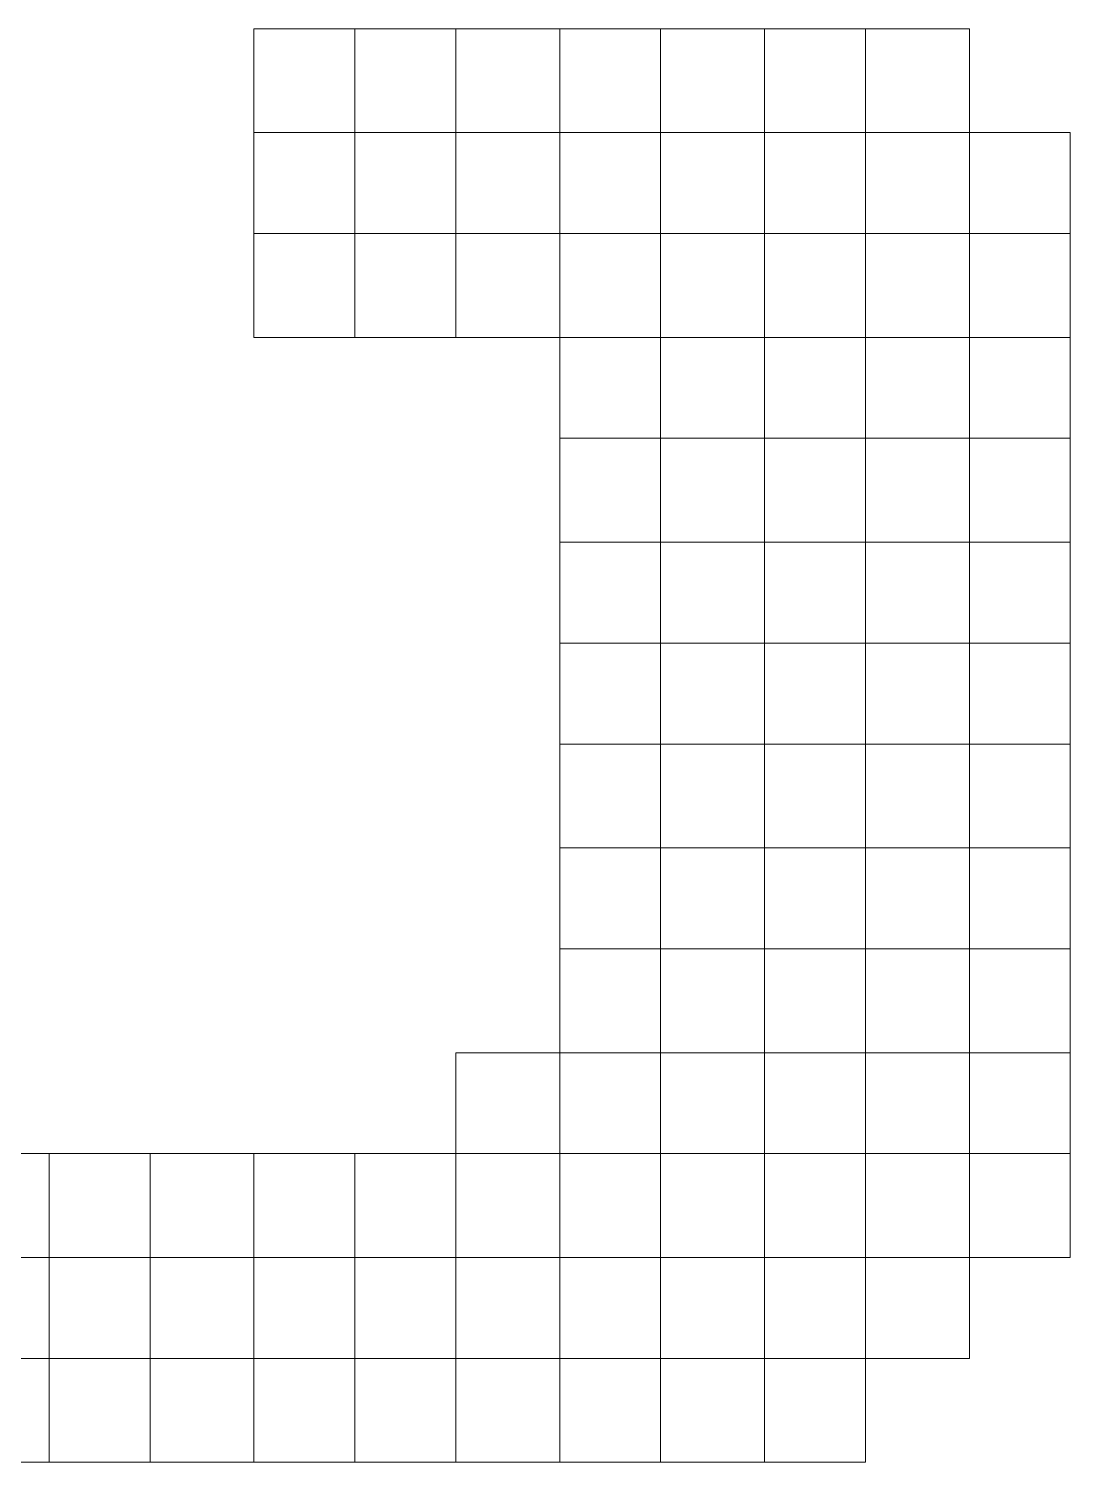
# Model space of a CAD drawing. Header units: millimetres. Extents: x -139 to 75, y -28 to 93.
# Drawn here: x -91.753 to -90.835, y 47.105 to 48.367 of the extents above; entities that cross this region are included whole.
import ezdxf

# ---------------------------------------------------------------- set-up
doc = ezdxf.new("R2010")
doc.units = ezdxf.units.MM
doc.header["$MEASUREMENT"] = 0
doc.layers.add('Layer 1', color=7, linetype='Continuous')

msp = doc.modelspace()

# ---------------------------------------------------------------- linework, layer by layer
at = {"layer": 'Layer 1', "color": 136, "lineweight": 0}
for points in [[(-91.5543, 48.2759), (-91.5543, 48.2759), (-91.5543, 48.3673), (-91.5543, 48.3673), (-91.5543, 48.3673), (-91.5543, 48.3673), (-91.4654, 48.3673), (-91.4654, 48.3673), (-91.4654, 48.3673), (-91.4654, 48.3673), (-91.4654, 48.2759), (-91.4654, 48.2759), (-91.4654, 48.2759), (-91.4654, 48.2759), (-91.5543, 48.2759), (-91.5543, 48.2759)], [(-91.4654, 48.2759), (-91.4654, 48.2759), (-91.4654, 48.3673), (-91.4654, 48.3673), (-91.4654, 48.3673), (-91.4654, 48.3673), (-91.3765, 48.3673), (-91.3765, 48.3673), (-91.3765, 48.3673), (-91.3765, 48.3673), (-91.3765, 48.2759), (-91.3765, 48.2759), (-91.3765, 48.2759), (-91.3765, 48.2759), (-91.4654, 48.2759), (-91.4654, 48.2759)], [(-91.3765, 48.2759), (-91.3765, 48.2759), (-91.3765, 48.3673), (-91.3765, 48.3673), (-91.3765, 48.3673), (-91.3765, 48.3673), (-91.2851, 48.3673), (-91.2851, 48.3673), (-91.2851, 48.3673), (-91.2851, 48.3673), (-91.2851, 48.2759), (-91.2851, 48.2759), (-91.2851, 48.2759), (-91.2851, 48.2759), (-91.3765, 48.2759), (-91.3765, 48.2759)], [(-91.2851, 48.2759), (-91.2851, 48.2759), (-91.2851, 48.3673), (-91.2851, 48.3673), (-91.2851, 48.3673), (-91.2851, 48.3673), (-91.1962, 48.3673), (-91.1962, 48.3673), (-91.1962, 48.3673), (-91.1962, 48.3673), (-91.1962, 48.2759), (-91.1962, 48.2759), (-91.1962, 48.2759), (-91.1962, 48.2759), (-91.2851, 48.2759), (-91.2851, 48.2759)], [(-91.1962, 48.2759), (-91.1962, 48.2759), (-91.1962, 48.3673), (-91.1962, 48.3673), (-91.1962, 48.3673), (-91.1962, 48.3673), (-91.1047, 48.3673), (-91.1047, 48.3673), (-91.1047, 48.3673), (-91.1047, 48.3673), (-91.1047, 48.2759), (-91.1047, 48.2759), (-91.1047, 48.2759), (-91.1047, 48.2759), (-91.1962, 48.2759), (-91.1962, 48.2759)], [(-91.1047, 48.2759), (-91.1047, 48.2759), (-91.1047, 48.3673), (-91.1047, 48.3673), (-91.1047, 48.3673), (-91.1047, 48.3673), (-91.0158, 48.3673), (-91.0158, 48.3673), (-91.0158, 48.3673), (-91.0158, 48.3673), (-91.0158, 48.2759), (-91.0158, 48.2759), (-91.0158, 48.2759), (-91.0158, 48.2759), (-91.1047, 48.2759), (-91.1047, 48.2759)], [(-91.0158, 48.2759), (-91.0158, 48.2759), (-91.0158, 48.3673), (-91.0158, 48.3673), (-91.0158, 48.3673), (-91.0158, 48.3673), (-90.9244, 48.3673), (-90.9244, 48.3673), (-90.9244, 48.3673), (-90.9244, 48.3673), (-90.9244, 48.2759), (-90.9244, 48.2759), (-90.9244, 48.2759), (-90.9244, 48.2759), (-91.0158, 48.2759), (-91.0158, 48.2759)], [(-91.5543, 48.187), (-91.5543, 48.187), (-91.5543, 48.2759), (-91.5543, 48.2759), (-91.5543, 48.2759), (-91.5543, 48.2759), (-91.4654, 48.2759), (-91.4654, 48.2759), (-91.4654, 48.2759), (-91.4654, 48.2759), (-91.4654, 48.187), (-91.4654, 48.187), (-91.4654, 48.187), (-91.4654, 48.187), (-91.5543, 48.187), (-91.5543, 48.187)], [(-91.4654, 48.187), (-91.4654, 48.187), (-91.4654, 48.2759), (-91.4654, 48.2759), (-91.4654, 48.2759), (-91.4654, 48.2759), (-91.3765, 48.2759), (-91.3765, 48.2759), (-91.3765, 48.2759), (-91.3765, 48.2759), (-91.3765, 48.187), (-91.3765, 48.187), (-91.3765, 48.187), (-91.3765, 48.187), (-91.4654, 48.187), (-91.4654, 48.187)], [(-91.3765, 48.187), (-91.3765, 48.187), (-91.3765, 48.2759), (-91.3765, 48.2759), (-91.3765, 48.2759), (-91.3765, 48.2759), (-91.2851, 48.2759), (-91.2851, 48.2759), (-91.2851, 48.2759), (-91.2851, 48.2759), (-91.2851, 48.187), (-91.2851, 48.187), (-91.2851, 48.187), (-91.2851, 48.187), (-91.3765, 48.187), (-91.3765, 48.187)], [(-91.2851, 48.187), (-91.2851, 48.187), (-91.2851, 48.2759), (-91.2851, 48.2759), (-91.2851, 48.2759), (-91.2851, 48.2759), (-91.1962, 48.2759), (-91.1962, 48.2759), (-91.1962, 48.2759), (-91.1962, 48.2759), (-91.1962, 48.187), (-91.1962, 48.187), (-91.1962, 48.187), (-91.1962, 48.187), (-91.2851, 48.187), (-91.2851, 48.187)], [(-91.1962, 48.187), (-91.1962, 48.187), (-91.1962, 48.2759), (-91.1962, 48.2759), (-91.1962, 48.2759), (-91.1962, 48.2759), (-91.1047, 48.2759), (-91.1047, 48.2759), (-91.1047, 48.2759), (-91.1047, 48.2759), (-91.1047, 48.187), (-91.1047, 48.187), (-91.1047, 48.187), (-91.1047, 48.187), (-91.1962, 48.187), (-91.1962, 48.187)], [(-91.1047, 48.187), (-91.1047, 48.187), (-91.1047, 48.2759), (-91.1047, 48.2759), (-91.1047, 48.2759), (-91.1047, 48.2759), (-91.0158, 48.2759), (-91.0158, 48.2759), (-91.0158, 48.2759), (-91.0158, 48.2759), (-91.0158, 48.187), (-91.0158, 48.187), (-91.0158, 48.187), (-91.0158, 48.187), (-91.1047, 48.187), (-91.1047, 48.187)], [(-91.0158, 48.187), (-91.0158, 48.187), (-91.0158, 48.2759), (-91.0158, 48.2759), (-91.0158, 48.2759), (-91.0158, 48.2759), (-90.9244, 48.2759), (-90.9244, 48.2759), (-90.9244, 48.2759), (-90.9244, 48.2759), (-90.9244, 48.187), (-90.9244, 48.187), (-90.9244, 48.187), (-90.9244, 48.187), (-91.0158, 48.187), (-91.0158, 48.187)], [(-90.9244, 48.187), (-90.9244, 48.187), (-90.9244, 48.2759), (-90.9244, 48.2759), (-90.9244, 48.2759), (-90.9244, 48.2759), (-90.8355, 48.2759), (-90.8355, 48.2759), (-90.8355, 48.2759), (-90.8355, 48.2759), (-90.8355, 48.187), (-90.8355, 48.187), (-90.8355, 48.187), (-90.8355, 48.187), (-90.9244, 48.187), (-90.9244, 48.187)], [(-91.5543, 48.0955), (-91.5543, 48.0955), (-91.5543, 48.187), (-91.5543, 48.187), (-91.5543, 48.187), (-91.5543, 48.187), (-91.4654, 48.187), (-91.4654, 48.187), (-91.4654, 48.187), (-91.4654, 48.187), (-91.4654, 48.0955), (-91.4654, 48.0955), (-91.4654, 48.0955), (-91.4654, 48.0955), (-91.5543, 48.0955), (-91.5543, 48.0955)], [(-91.4654, 48.0955), (-91.4654, 48.0955), (-91.4654, 48.187), (-91.4654, 48.187), (-91.4654, 48.187), (-91.4654, 48.187), (-91.3765, 48.187), (-91.3765, 48.187), (-91.3765, 48.187), (-91.3765, 48.187), (-91.3765, 48.0955), (-91.3765, 48.0955), (-91.3765, 48.0955), (-91.3765, 48.0955), (-91.4654, 48.0955), (-91.4654, 48.0955)], [(-91.3765, 48.0955), (-91.3765, 48.0955), (-91.3765, 48.187), (-91.3765, 48.187), (-91.3765, 48.187), (-91.3765, 48.187), (-91.2851, 48.187), (-91.2851, 48.187), (-91.2851, 48.187), (-91.2851, 48.187), (-91.2851, 48.0955), (-91.2851, 48.0955), (-91.2851, 48.0955), (-91.2851, 48.0955), (-91.3765, 48.0955), (-91.3765, 48.0955)], [(-91.2851, 48.0955), (-91.2851, 48.0955), (-91.2851, 48.187), (-91.2851, 48.187), (-91.2851, 48.187), (-91.2851, 48.187), (-91.1962, 48.187), (-91.1962, 48.187), (-91.1962, 48.187), (-91.1962, 48.187), (-91.1962, 48.0955), (-91.1962, 48.0955), (-91.1962, 48.0955), (-91.1962, 48.0955), (-91.2851, 48.0955), (-91.2851, 48.0955)], [(-91.1962, 48.0955), (-91.1962, 48.0955), (-91.1962, 48.187), (-91.1962, 48.187), (-91.1962, 48.187), (-91.1962, 48.187), (-91.1047, 48.187), (-91.1047, 48.187), (-91.1047, 48.187), (-91.1047, 48.187), (-91.1047, 48.0955), (-91.1047, 48.0955), (-91.1047, 48.0955), (-91.1047, 48.0955), (-91.1962, 48.0955), (-91.1962, 48.0955)], [(-91.1047, 48.0955), (-91.1047, 48.0955), (-91.1047, 48.187), (-91.1047, 48.187), (-91.1047, 48.187), (-91.1047, 48.187), (-91.0158, 48.187), (-91.0158, 48.187), (-91.0158, 48.187), (-91.0158, 48.187), (-91.0158, 48.0955), (-91.0158, 48.0955), (-91.0158, 48.0955), (-91.0158, 48.0955), (-91.1047, 48.0955), (-91.1047, 48.0955)], [(-91.0158, 48.0955), (-91.0158, 48.0955), (-91.0158, 48.187), (-91.0158, 48.187), (-91.0158, 48.187), (-91.0158, 48.187), (-90.9244, 48.187), (-90.9244, 48.187), (-90.9244, 48.187), (-90.9244, 48.187), (-90.9244, 48.0955), (-90.9244, 48.0955), (-90.9244, 48.0955), (-90.9244, 48.0955), (-91.0158, 48.0955), (-91.0158, 48.0955)], [(-90.9244, 48.0955), (-90.9244, 48.0955), (-90.9244, 48.187), (-90.9244, 48.187), (-90.9244, 48.187), (-90.9244, 48.187), (-90.8355, 48.187), (-90.8355, 48.187), (-90.8355, 48.187), (-90.8355, 48.187), (-90.8355, 48.0955), (-90.8355, 48.0955), (-90.8355, 48.0955), (-90.8355, 48.0955), (-90.9244, 48.0955), (-90.9244, 48.0955)], [(-91.2851, 48.0066), (-91.2851, 48.0066), (-91.2851, 48.0955), (-91.2851, 48.0955), (-91.2851, 48.0955), (-91.2851, 48.0955), (-91.1962, 48.0955), (-91.1962, 48.0955), (-91.1962, 48.0955), (-91.1962, 48.0955), (-91.1962, 48.0066), (-91.1962, 48.0066), (-91.1962, 48.0066), (-91.1962, 48.0066), (-91.2851, 48.0066), (-91.2851, 48.0066)], [(-91.1962, 48.0066), (-91.1962, 48.0066), (-91.1962, 48.0955), (-91.1962, 48.0955), (-91.1962, 48.0955), (-91.1962, 48.0955), (-91.1047, 48.0955), (-91.1047, 48.0955), (-91.1047, 48.0955), (-91.1047, 48.0955), (-91.1047, 48.0066), (-91.1047, 48.0066), (-91.1047, 48.0066), (-91.1047, 48.0066), (-91.1962, 48.0066), (-91.1962, 48.0066)], [(-91.1047, 48.0066), (-91.1047, 48.0066), (-91.1047, 48.0955), (-91.1047, 48.0955), (-91.1047, 48.0955), (-91.1047, 48.0955), (-91.0158, 48.0955), (-91.0158, 48.0955), (-91.0158, 48.0955), (-91.0158, 48.0955), (-91.0158, 48.0066), (-91.0158, 48.0066), (-91.0158, 48.0066), (-91.0158, 48.0066), (-91.1047, 48.0066), (-91.1047, 48.0066)], [(-91.0158, 48.0066), (-91.0158, 48.0066), (-91.0158, 48.0955), (-91.0158, 48.0955), (-91.0158, 48.0955), (-91.0158, 48.0955), (-90.9244, 48.0955), (-90.9244, 48.0955), (-90.9244, 48.0955), (-90.9244, 48.0955), (-90.9244, 48.0066), (-90.9244, 48.0066), (-90.9244, 48.0066), (-90.9244, 48.0066), (-91.0158, 48.0066), (-91.0158, 48.0066)], [(-90.9244, 48.0066), (-90.9244, 48.0066), (-90.9244, 48.0955), (-90.9244, 48.0955), (-90.9244, 48.0955), (-90.9244, 48.0955), (-90.8355, 48.0955), (-90.8355, 48.0955), (-90.8355, 48.0955), (-90.8355, 48.0955), (-90.8355, 48.0066), (-90.8355, 48.0066), (-90.8355, 48.0066), (-90.8355, 48.0066), (-90.9244, 48.0066), (-90.9244, 48.0066)], [(-91.2851, 47.9152), (-91.2851, 47.9152), (-91.2851, 48.0066), (-91.2851, 48.0066), (-91.2851, 48.0066), (-91.2851, 48.0066), (-91.1962, 48.0066), (-91.1962, 48.0066), (-91.1962, 48.0066), (-91.1962, 48.0066), (-91.1962, 47.9152), (-91.1962, 47.9152), (-91.1962, 47.9152), (-91.1962, 47.9152), (-91.2851, 47.9152), (-91.2851, 47.9152)], [(-91.1962, 47.9152), (-91.1962, 47.9152), (-91.1962, 48.0066), (-91.1962, 48.0066), (-91.1962, 48.0066), (-91.1962, 48.0066), (-91.1047, 48.0066), (-91.1047, 48.0066), (-91.1047, 48.0066), (-91.1047, 48.0066), (-91.1047, 47.9152), (-91.1047, 47.9152), (-91.1047, 47.9152), (-91.1047, 47.9152), (-91.1962, 47.9152), (-91.1962, 47.9152)], [(-91.1047, 47.9152), (-91.1047, 47.9152), (-91.1047, 48.0066), (-91.1047, 48.0066), (-91.1047, 48.0066), (-91.1047, 48.0066), (-91.0158, 48.0066), (-91.0158, 48.0066), (-91.0158, 48.0066), (-91.0158, 48.0066), (-91.0158, 47.9152), (-91.0158, 47.9152), (-91.0158, 47.9152), (-91.0158, 47.9152), (-91.1047, 47.9152), (-91.1047, 47.9152)], [(-91.0158, 47.9152), (-91.0158, 47.9152), (-91.0158, 48.0066), (-91.0158, 48.0066), (-91.0158, 48.0066), (-91.0158, 48.0066), (-90.9244, 48.0066), (-90.9244, 48.0066), (-90.9244, 48.0066), (-90.9244, 48.0066), (-90.9244, 47.9152), (-90.9244, 47.9152), (-90.9244, 47.9152), (-90.9244, 47.9152), (-91.0158, 47.9152), (-91.0158, 47.9152)], [(-90.9244, 47.9152), (-90.9244, 47.9152), (-90.9244, 48.0066), (-90.9244, 48.0066), (-90.9244, 48.0066), (-90.9244, 48.0066), (-90.8355, 48.0066), (-90.8355, 48.0066), (-90.8355, 48.0066), (-90.8355, 48.0066), (-90.8355, 47.9152), (-90.8355, 47.9152), (-90.8355, 47.9152), (-90.8355, 47.9152), (-90.9244, 47.9152), (-90.9244, 47.9152)], [(-91.2851, 47.8263), (-91.2851, 47.8263), (-91.2851, 47.9152), (-91.2851, 47.9152), (-91.2851, 47.9152), (-91.2851, 47.9152), (-91.1962, 47.9152), (-91.1962, 47.9152), (-91.1962, 47.9152), (-91.1962, 47.9152), (-91.1962, 47.8263), (-91.1962, 47.8263), (-91.1962, 47.8263), (-91.1962, 47.8263), (-91.2851, 47.8263), (-91.2851, 47.8263)], [(-91.1962, 47.8263), (-91.1962, 47.8263), (-91.1962, 47.9152), (-91.1962, 47.9152), (-91.1962, 47.9152), (-91.1962, 47.9152), (-91.1047, 47.9152), (-91.1047, 47.9152), (-91.1047, 47.9152), (-91.1047, 47.9152), (-91.1047, 47.8263), (-91.1047, 47.8263), (-91.1047, 47.8263), (-91.1047, 47.8263), (-91.1962, 47.8263), (-91.1962, 47.8263)], [(-91.1047, 47.8263), (-91.1047, 47.8263), (-91.1047, 47.9152), (-91.1047, 47.9152), (-91.1047, 47.9152), (-91.1047, 47.9152), (-91.0158, 47.9152), (-91.0158, 47.9152), (-91.0158, 47.9152), (-91.0158, 47.9152), (-91.0158, 47.8263), (-91.0158, 47.8263), (-91.0158, 47.8263), (-91.0158, 47.8263), (-91.1047, 47.8263), (-91.1047, 47.8263)], [(-91.0158, 47.8263), (-91.0158, 47.8263), (-91.0158, 47.9152), (-91.0158, 47.9152), (-91.0158, 47.9152), (-91.0158, 47.9152), (-90.9244, 47.9152), (-90.9244, 47.9152), (-90.9244, 47.9152), (-90.9244, 47.9152), (-90.9244, 47.8263), (-90.9244, 47.8263), (-90.9244, 47.8263), (-90.9244, 47.8263), (-91.0158, 47.8263), (-91.0158, 47.8263)], [(-90.9244, 47.8263), (-90.9244, 47.8263), (-90.9244, 47.9152), (-90.9244, 47.9152), (-90.9244, 47.9152), (-90.9244, 47.9152), (-90.8355, 47.9152), (-90.8355, 47.9152), (-90.8355, 47.9152), (-90.8355, 47.9152), (-90.8355, 47.8263), (-90.8355, 47.8263), (-90.8355, 47.8263), (-90.8355, 47.8263), (-90.9244, 47.8263), (-90.9244, 47.8263)], [(-91.2851, 47.7374), (-91.2851, 47.7374), (-91.2851, 47.8263), (-91.2851, 47.8263), (-91.2851, 47.8263), (-91.2851, 47.8263), (-91.1962, 47.8263), (-91.1962, 47.8263), (-91.1962, 47.8263), (-91.1962, 47.8263), (-91.1962, 47.7374), (-91.1962, 47.7374), (-91.1962, 47.7374), (-91.1962, 47.7374), (-91.2851, 47.7374), (-91.2851, 47.7374)], [(-91.1962, 47.7374), (-91.1962, 47.7374), (-91.1962, 47.8263), (-91.1962, 47.8263), (-91.1962, 47.8263), (-91.1962, 47.8263), (-91.1047, 47.8263), (-91.1047, 47.8263), (-91.1047, 47.8263), (-91.1047, 47.8263), (-91.1047, 47.7374), (-91.1047, 47.7374), (-91.1047, 47.7374), (-91.1047, 47.7374), (-91.1962, 47.7374), (-91.1962, 47.7374)], [(-91.1047, 47.7374), (-91.1047, 47.7374), (-91.1047, 47.8263), (-91.1047, 47.8263), (-91.1047, 47.8263), (-91.1047, 47.8263), (-91.0158, 47.8263), (-91.0158, 47.8263), (-91.0158, 47.8263), (-91.0158, 47.8263), (-91.0158, 47.7374), (-91.0158, 47.7374), (-91.0158, 47.7374), (-91.0158, 47.7374), (-91.1047, 47.7374), (-91.1047, 47.7374)], [(-91.0158, 47.7374), (-91.0158, 47.7374), (-91.0158, 47.8263), (-91.0158, 47.8263), (-91.0158, 47.8263), (-91.0158, 47.8263), (-90.9244, 47.8263), (-90.9244, 47.8263), (-90.9244, 47.8263), (-90.9244, 47.8263), (-90.9244, 47.7374), (-90.9244, 47.7374), (-90.9244, 47.7374), (-90.9244, 47.7374), (-91.0158, 47.7374), (-91.0158, 47.7374)], [(-90.9244, 47.7374), (-90.9244, 47.7374), (-90.9244, 47.8263), (-90.9244, 47.8263), (-90.9244, 47.8263), (-90.9244, 47.8263), (-90.8355, 47.8263), (-90.8355, 47.8263), (-90.8355, 47.8263), (-90.8355, 47.8263), (-90.8355, 47.7374), (-90.8355, 47.7374), (-90.8355, 47.7374), (-90.8355, 47.7374), (-90.9244, 47.7374), (-90.9244, 47.7374)], [(-91.2851, 47.6459), (-91.2851, 47.6459), (-91.2851, 47.7374), (-91.2851, 47.7374), (-91.2851, 47.7374), (-91.2851, 47.7374), (-91.1962, 47.7374), (-91.1962, 47.7374), (-91.1962, 47.7374), (-91.1962, 47.7374), (-91.1962, 47.6459), (-91.1962, 47.6459), (-91.1962, 47.6459), (-91.1962, 47.6459), (-91.2851, 47.6459), (-91.2851, 47.6459)], [(-91.1962, 47.6459), (-91.1962, 47.6459), (-91.1962, 47.7374), (-91.1962, 47.7374), (-91.1962, 47.7374), (-91.1962, 47.7374), (-91.1047, 47.7374), (-91.1047, 47.7374), (-91.1047, 47.7374), (-91.1047, 47.7374), (-91.1047, 47.6459), (-91.1047, 47.6459), (-91.1047, 47.6459), (-91.1047, 47.6459), (-91.1962, 47.6459), (-91.1962, 47.6459)], [(-91.1047, 47.6459), (-91.1047, 47.6459), (-91.1047, 47.7374), (-91.1047, 47.7374), (-91.1047, 47.7374), (-91.1047, 47.7374), (-91.0158, 47.7374), (-91.0158, 47.7374), (-91.0158, 47.7374), (-91.0158, 47.7374), (-91.0158, 47.6459), (-91.0158, 47.6459), (-91.0158, 47.6459), (-91.0158, 47.6459), (-91.1047, 47.6459), (-91.1047, 47.6459)], [(-91.0158, 47.6459), (-91.0158, 47.6459), (-91.0158, 47.7374), (-91.0158, 47.7374), (-91.0158, 47.7374), (-91.0158, 47.7374), (-90.9244, 47.7374), (-90.9244, 47.7374), (-90.9244, 47.7374), (-90.9244, 47.7374), (-90.9244, 47.6459), (-90.9244, 47.6459), (-90.9244, 47.6459), (-90.9244, 47.6459), (-91.0158, 47.6459), (-91.0158, 47.6459)], [(-90.9244, 47.6459), (-90.9244, 47.6459), (-90.9244, 47.7374), (-90.9244, 47.7374), (-90.9244, 47.7374), (-90.9244, 47.7374), (-90.8355, 47.7374), (-90.8355, 47.7374), (-90.8355, 47.7374), (-90.8355, 47.7374), (-90.8355, 47.6459), (-90.8355, 47.6459), (-90.8355, 47.6459), (-90.8355, 47.6459), (-90.9244, 47.6459), (-90.9244, 47.6459)], [(-91.2851, 47.557), (-91.2851, 47.557), (-91.2851, 47.6459), (-91.2851, 47.6459), (-91.2851, 47.6459), (-91.2851, 47.6459), (-91.1962, 47.6459), (-91.1962, 47.6459), (-91.1962, 47.6459), (-91.1962, 47.6459), (-91.1962, 47.557), (-91.1962, 47.557), (-91.1962, 47.557), (-91.1962, 47.557), (-91.2851, 47.557), (-91.2851, 47.557)], [(-91.1962, 47.557), (-91.1962, 47.557), (-91.1962, 47.6459), (-91.1962, 47.6459), (-91.1962, 47.6459), (-91.1962, 47.6459), (-91.1047, 47.6459), (-91.1047, 47.6459), (-91.1047, 47.6459), (-91.1047, 47.6459), (-91.1047, 47.557), (-91.1047, 47.557), (-91.1047, 47.557), (-91.1047, 47.557), (-91.1962, 47.557), (-91.1962, 47.557)], [(-91.1047, 47.557), (-91.1047, 47.557), (-91.1047, 47.6459), (-91.1047, 47.6459), (-91.1047, 47.6459), (-91.1047, 47.6459), (-91.0158, 47.6459), (-91.0158, 47.6459), (-91.0158, 47.6459), (-91.0158, 47.6459), (-91.0158, 47.557), (-91.0158, 47.557), (-91.0158, 47.557), (-91.0158, 47.557), (-91.1047, 47.557), (-91.1047, 47.557)], [(-91.0158, 47.557), (-91.0158, 47.557), (-91.0158, 47.6459), (-91.0158, 47.6459), (-91.0158, 47.6459), (-91.0158, 47.6459), (-90.9244, 47.6459), (-90.9244, 47.6459), (-90.9244, 47.6459), (-90.9244, 47.6459), (-90.9244, 47.557), (-90.9244, 47.557), (-90.9244, 47.557), (-90.9244, 47.557), (-91.0158, 47.557), (-91.0158, 47.557)], [(-90.9244, 47.557), (-90.9244, 47.557), (-90.9244, 47.6459), (-90.9244, 47.6459), (-90.9244, 47.6459), (-90.9244, 47.6459), (-90.8355, 47.6459), (-90.8355, 47.6459), (-90.8355, 47.6459), (-90.8355, 47.6459), (-90.8355, 47.557), (-90.8355, 47.557), (-90.8355, 47.557), (-90.8355, 47.557), (-90.9244, 47.557), (-90.9244, 47.557)], [(-91.2851, 47.4656), (-91.2851, 47.4656), (-91.2851, 47.557), (-91.2851, 47.557), (-91.2851, 47.557), (-91.2851, 47.557), (-91.1962, 47.557), (-91.1962, 47.557), (-91.1962, 47.557), (-91.1962, 47.557), (-91.1962, 47.4656), (-91.1962, 47.4656), (-91.1962, 47.4656), (-91.1962, 47.4656), (-91.2851, 47.4656), (-91.2851, 47.4656)], [(-91.1962, 47.4656), (-91.1962, 47.4656), (-91.1962, 47.557), (-91.1962, 47.557), (-91.1962, 47.557), (-91.1962, 47.557), (-91.1047, 47.557), (-91.1047, 47.557), (-91.1047, 47.557), (-91.1047, 47.557), (-91.1047, 47.4656), (-91.1047, 47.4656), (-91.1047, 47.4656), (-91.1047, 47.4656), (-91.1962, 47.4656), (-91.1962, 47.4656)], [(-91.1047, 47.4656), (-91.1047, 47.4656), (-91.1047, 47.557), (-91.1047, 47.557), (-91.1047, 47.557), (-91.1047, 47.557), (-91.0158, 47.557), (-91.0158, 47.557), (-91.0158, 47.557), (-91.0158, 47.557), (-91.0158, 47.4656), (-91.0158, 47.4656), (-91.0158, 47.4656), (-91.0158, 47.4656), (-91.1047, 47.4656), (-91.1047, 47.4656)], [(-91.0158, 47.4656), (-91.0158, 47.4656), (-91.0158, 47.557), (-91.0158, 47.557), (-91.0158, 47.557), (-91.0158, 47.557), (-90.9244, 47.557), (-90.9244, 47.557), (-90.9244, 47.557), (-90.9244, 47.557), (-90.9244, 47.4656), (-90.9244, 47.4656), (-90.9244, 47.4656), (-90.9244, 47.4656), (-91.0158, 47.4656), (-91.0158, 47.4656)], [(-90.9244, 47.4656), (-90.9244, 47.4656), (-90.9244, 47.557), (-90.9244, 47.557), (-90.9244, 47.557), (-90.9244, 47.557), (-90.8355, 47.557), (-90.8355, 47.557), (-90.8355, 47.557), (-90.8355, 47.557), (-90.8355, 47.4656), (-90.8355, 47.4656), (-90.8355, 47.4656), (-90.8355, 47.4656), (-90.9244, 47.4656), (-90.9244, 47.4656)], [(-91.3765, 47.3767), (-91.3765, 47.3767), (-91.3765, 47.4656), (-91.3765, 47.4656), (-91.3765, 47.4656), (-91.3765, 47.4656), (-91.2851, 47.4656), (-91.2851, 47.4656), (-91.2851, 47.4656), (-91.2851, 47.4656), (-91.2851, 47.3767), (-91.2851, 47.3767), (-91.2851, 47.3767), (-91.2851, 47.3767), (-91.3765, 47.3767), (-91.3765, 47.3767)], [(-91.2851, 47.3767), (-91.2851, 47.3767), (-91.2851, 47.4656), (-91.2851, 47.4656), (-91.2851, 47.4656), (-91.2851, 47.4656), (-91.1962, 47.4656), (-91.1962, 47.4656), (-91.1962, 47.4656), (-91.1962, 47.4656), (-91.1962, 47.3767), (-91.1962, 47.3767), (-91.1962, 47.3767), (-91.1962, 47.3767), (-91.2851, 47.3767), (-91.2851, 47.3767)], [(-91.1962, 47.3767), (-91.1962, 47.3767), (-91.1962, 47.4656), (-91.1962, 47.4656), (-91.1962, 47.4656), (-91.1962, 47.4656), (-91.1047, 47.4656), (-91.1047, 47.4656), (-91.1047, 47.4656), (-91.1047, 47.4656), (-91.1047, 47.3767), (-91.1047, 47.3767), (-91.1047, 47.3767), (-91.1047, 47.3767), (-91.1962, 47.3767), (-91.1962, 47.3767)], [(-91.1047, 47.3767), (-91.1047, 47.3767), (-91.1047, 47.4656), (-91.1047, 47.4656), (-91.1047, 47.4656), (-91.1047, 47.4656), (-91.0158, 47.4656), (-91.0158, 47.4656), (-91.0158, 47.4656), (-91.0158, 47.4656), (-91.0158, 47.3767), (-91.0158, 47.3767), (-91.0158, 47.3767), (-91.0158, 47.3767), (-91.1047, 47.3767), (-91.1047, 47.3767)], [(-91.0158, 47.3767), (-91.0158, 47.3767), (-91.0158, 47.4656), (-91.0158, 47.4656), (-91.0158, 47.4656), (-91.0158, 47.4656), (-90.9244, 47.4656), (-90.9244, 47.4656), (-90.9244, 47.4656), (-90.9244, 47.4656), (-90.9244, 47.3767), (-90.9244, 47.3767), (-90.9244, 47.3767), (-90.9244, 47.3767), (-91.0158, 47.3767), (-91.0158, 47.3767)], [(-90.9244, 47.3767), (-90.9244, 47.3767), (-90.9244, 47.4656), (-90.9244, 47.4656), (-90.9244, 47.4656), (-90.9244, 47.4656), (-90.8355, 47.4656), (-90.8355, 47.4656), (-90.8355, 47.4656), (-90.8355, 47.4656), (-90.8355, 47.3767), (-90.8355, 47.3767), (-90.8355, 47.3767), (-90.8355, 47.3767), (-90.9244, 47.3767), (-90.9244, 47.3767)], [(-91.8261, 47.2853), (-91.8261, 47.2853), (-91.8261, 47.3767), (-91.8261, 47.3767), (-91.8261, 47.3767), (-91.8261, 47.3767), (-91.7346, 47.3767), (-91.7346, 47.3767), (-91.7346, 47.3767), (-91.7346, 47.3767), (-91.7346, 47.2853), (-91.7346, 47.2853), (-91.7346, 47.2853), (-91.7346, 47.2853), (-91.8261, 47.2853), (-91.8261, 47.2853)], [(-91.7346, 47.2853), (-91.7346, 47.2853), (-91.7346, 47.3767), (-91.7346, 47.3767), (-91.7346, 47.3767), (-91.7346, 47.3767), (-91.6457, 47.3767), (-91.6457, 47.3767), (-91.6457, 47.3767), (-91.6457, 47.3767), (-91.6457, 47.2853), (-91.6457, 47.2853), (-91.6457, 47.2853), (-91.6457, 47.2853), (-91.7346, 47.2853), (-91.7346, 47.2853)], [(-91.6457, 47.2853), (-91.6457, 47.2853), (-91.6457, 47.3767), (-91.6457, 47.3767), (-91.6457, 47.3767), (-91.6457, 47.3767), (-91.5543, 47.3767), (-91.5543, 47.3767), (-91.5543, 47.3767), (-91.5543, 47.3767), (-91.5543, 47.2853), (-91.5543, 47.2853), (-91.5543, 47.2853), (-91.5543, 47.2853), (-91.6457, 47.2853), (-91.6457, 47.2853)], [(-91.5543, 47.2853), (-91.5543, 47.2853), (-91.5543, 47.3767), (-91.5543, 47.3767), (-91.5543, 47.3767), (-91.5543, 47.3767), (-91.4654, 47.3767), (-91.4654, 47.3767), (-91.4654, 47.3767), (-91.4654, 47.3767), (-91.4654, 47.2853), (-91.4654, 47.2853), (-91.4654, 47.2853), (-91.4654, 47.2853), (-91.5543, 47.2853), (-91.5543, 47.2853)], [(-91.4654, 47.2853), (-91.4654, 47.2853), (-91.4654, 47.3767), (-91.4654, 47.3767), (-91.4654, 47.3767), (-91.4654, 47.3767), (-91.3765, 47.3767), (-91.3765, 47.3767), (-91.3765, 47.3767), (-91.3765, 47.3767), (-91.3765, 47.2853), (-91.3765, 47.2853), (-91.3765, 47.2853), (-91.3765, 47.2853), (-91.4654, 47.2853), (-91.4654, 47.2853)], [(-91.3765, 47.2853), (-91.3765, 47.2853), (-91.3765, 47.3767), (-91.3765, 47.3767), (-91.3765, 47.3767), (-91.3765, 47.3767), (-91.2851, 47.3767), (-91.2851, 47.3767), (-91.2851, 47.3767), (-91.2851, 47.3767), (-91.2851, 47.2853), (-91.2851, 47.2853), (-91.2851, 47.2853), (-91.2851, 47.2853), (-91.3765, 47.2853), (-91.3765, 47.2853)], [(-91.2851, 47.2853), (-91.2851, 47.2853), (-91.2851, 47.3767), (-91.2851, 47.3767), (-91.2851, 47.3767), (-91.2851, 47.3767), (-91.1962, 47.3767), (-91.1962, 47.3767), (-91.1962, 47.3767), (-91.1962, 47.3767), (-91.1962, 47.2853), (-91.1962, 47.2853), (-91.1962, 47.2853), (-91.1962, 47.2853), (-91.2851, 47.2853), (-91.2851, 47.2853)], [(-91.1962, 47.2853), (-91.1962, 47.2853), (-91.1962, 47.3767), (-91.1962, 47.3767), (-91.1962, 47.3767), (-91.1962, 47.3767), (-91.1047, 47.3767), (-91.1047, 47.3767), (-91.1047, 47.3767), (-91.1047, 47.3767), (-91.1047, 47.2853), (-91.1047, 47.2853), (-91.1047, 47.2853), (-91.1047, 47.2853), (-91.1962, 47.2853), (-91.1962, 47.2853)], [(-91.1047, 47.2853), (-91.1047, 47.2853), (-91.1047, 47.3767), (-91.1047, 47.3767), (-91.1047, 47.3767), (-91.1047, 47.3767), (-91.0158, 47.3767), (-91.0158, 47.3767), (-91.0158, 47.3767), (-91.0158, 47.3767), (-91.0158, 47.2853), (-91.0158, 47.2853), (-91.0158, 47.2853), (-91.0158, 47.2853), (-91.1047, 47.2853), (-91.1047, 47.2853)], [(-91.0158, 47.2853), (-91.0158, 47.2853), (-91.0158, 47.3767), (-91.0158, 47.3767), (-91.0158, 47.3767), (-91.0158, 47.3767), (-90.9244, 47.3767), (-90.9244, 47.3767), (-90.9244, 47.3767), (-90.9244, 47.3767), (-90.9244, 47.2853), (-90.9244, 47.2853), (-90.9244, 47.2853), (-90.9244, 47.2853), (-91.0158, 47.2853), (-91.0158, 47.2853)], [(-90.9244, 47.2853), (-90.9244, 47.2853), (-90.9244, 47.3767), (-90.9244, 47.3767), (-90.9244, 47.3767), (-90.9244, 47.3767), (-90.8355, 47.3767), (-90.8355, 47.3767), (-90.8355, 47.3767), (-90.8355, 47.3767), (-90.8355, 47.2853), (-90.8355, 47.2853), (-90.8355, 47.2853), (-90.8355, 47.2853), (-90.9244, 47.2853), (-90.9244, 47.2853)], [(-91.8261, 47.1964), (-91.8261, 47.1964), (-91.8261, 47.2853), (-91.8261, 47.2853), (-91.8261, 47.2853), (-91.8261, 47.2853), (-91.7346, 47.2853), (-91.7346, 47.2853), (-91.7346, 47.2853), (-91.7346, 47.2853), (-91.7346, 47.1964), (-91.7346, 47.1964), (-91.7346, 47.1964), (-91.7346, 47.1964), (-91.8261, 47.1964), (-91.8261, 47.1964)], [(-91.7346, 47.1964), (-91.7346, 47.1964), (-91.7346, 47.2853), (-91.7346, 47.2853), (-91.7346, 47.2853), (-91.7346, 47.2853), (-91.6457, 47.2853), (-91.6457, 47.2853), (-91.6457, 47.2853), (-91.6457, 47.2853), (-91.6457, 47.1964), (-91.6457, 47.1964), (-91.6457, 47.1964), (-91.6457, 47.1964), (-91.7346, 47.1964), (-91.7346, 47.1964)], [(-91.6457, 47.1964), (-91.6457, 47.1964), (-91.6457, 47.2853), (-91.6457, 47.2853), (-91.6457, 47.2853), (-91.6457, 47.2853), (-91.5543, 47.2853), (-91.5543, 47.2853), (-91.5543, 47.2853), (-91.5543, 47.2853), (-91.5543, 47.1964), (-91.5543, 47.1964), (-91.5543, 47.1964), (-91.5543, 47.1964), (-91.6457, 47.1964), (-91.6457, 47.1964)], [(-91.5543, 47.1964), (-91.5543, 47.1964), (-91.5543, 47.2853), (-91.5543, 47.2853), (-91.5543, 47.2853), (-91.5543, 47.2853), (-91.4654, 47.2853), (-91.4654, 47.2853), (-91.4654, 47.2853), (-91.4654, 47.2853), (-91.4654, 47.1964), (-91.4654, 47.1964), (-91.4654, 47.1964), (-91.4654, 47.1964), (-91.5543, 47.1964), (-91.5543, 47.1964)], [(-91.4654, 47.1964), (-91.4654, 47.1964), (-91.4654, 47.2853), (-91.4654, 47.2853), (-91.4654, 47.2853), (-91.4654, 47.2853), (-91.3765, 47.2853), (-91.3765, 47.2853), (-91.3765, 47.2853), (-91.3765, 47.2853), (-91.3765, 47.1964), (-91.3765, 47.1964), (-91.3765, 47.1964), (-91.3765, 47.1964), (-91.4654, 47.1964), (-91.4654, 47.1964)], [(-91.3765, 47.1964), (-91.3765, 47.1964), (-91.3765, 47.2853), (-91.3765, 47.2853), (-91.3765, 47.2853), (-91.3765, 47.2853), (-91.2851, 47.2853), (-91.2851, 47.2853), (-91.2851, 47.2853), (-91.2851, 47.2853), (-91.2851, 47.1964), (-91.2851, 47.1964), (-91.2851, 47.1964), (-91.2851, 47.1964), (-91.3765, 47.1964), (-91.3765, 47.1964)], [(-91.2851, 47.1964), (-91.2851, 47.1964), (-91.2851, 47.2853), (-91.2851, 47.2853), (-91.2851, 47.2853), (-91.2851, 47.2853), (-91.1962, 47.2853), (-91.1962, 47.2853), (-91.1962, 47.2853), (-91.1962, 47.2853), (-91.1962, 47.1964), (-91.1962, 47.1964), (-91.1962, 47.1964), (-91.1962, 47.1964), (-91.2851, 47.1964), (-91.2851, 47.1964)], [(-91.1962, 47.1964), (-91.1962, 47.1964), (-91.1962, 47.2853), (-91.1962, 47.2853), (-91.1962, 47.2853), (-91.1962, 47.2853), (-91.1047, 47.2853), (-91.1047, 47.2853), (-91.1047, 47.2853), (-91.1047, 47.2853), (-91.1047, 47.1964), (-91.1047, 47.1964), (-91.1047, 47.1964), (-91.1047, 47.1964), (-91.1962, 47.1964), (-91.1962, 47.1964)], [(-91.1047, 47.1964), (-91.1047, 47.1964), (-91.1047, 47.2853), (-91.1047, 47.2853), (-91.1047, 47.2853), (-91.1047, 47.2853), (-91.0158, 47.2853), (-91.0158, 47.2853), (-91.0158, 47.2853), (-91.0158, 47.2853), (-91.0158, 47.1964), (-91.0158, 47.1964), (-91.0158, 47.1964), (-91.0158, 47.1964), (-91.1047, 47.1964), (-91.1047, 47.1964)], [(-91.0158, 47.1964), (-91.0158, 47.1964), (-91.0158, 47.2853), (-91.0158, 47.2853), (-91.0158, 47.2853), (-91.0158, 47.2853), (-90.9244, 47.2853), (-90.9244, 47.2853), (-90.9244, 47.2853), (-90.9244, 47.2853), (-90.9244, 47.1964), (-90.9244, 47.1964), (-90.9244, 47.1964), (-90.9244, 47.1964), (-91.0158, 47.1964), (-91.0158, 47.1964)], [(-91.8261, 47.1049), (-91.8261, 47.1049), (-91.8261, 47.1964), (-91.8261, 47.1964), (-91.8261, 47.1964), (-91.8261, 47.1964), (-91.7346, 47.1964), (-91.7346, 47.1964), (-91.7346, 47.1964), (-91.7346, 47.1964), (-91.7346, 47.1049), (-91.7346, 47.1049), (-91.7346, 47.1049), (-91.7346, 47.1049), (-91.8261, 47.1049), (-91.8261, 47.1049)], [(-91.7346, 47.1049), (-91.7346, 47.1049), (-91.7346, 47.1964), (-91.7346, 47.1964), (-91.7346, 47.1964), (-91.7346, 47.1964), (-91.6457, 47.1964), (-91.6457, 47.1964), (-91.6457, 47.1964), (-91.6457, 47.1964), (-91.6457, 47.1049), (-91.6457, 47.1049), (-91.6457, 47.1049), (-91.6457, 47.1049), (-91.7346, 47.1049), (-91.7346, 47.1049)], [(-91.6457, 47.1049), (-91.6457, 47.1049), (-91.6457, 47.1964), (-91.6457, 47.1964), (-91.6457, 47.1964), (-91.6457, 47.1964), (-91.5543, 47.1964), (-91.5543, 47.1964), (-91.5543, 47.1964), (-91.5543, 47.1964), (-91.5543, 47.1049), (-91.5543, 47.1049), (-91.5543, 47.1049), (-91.5543, 47.1049), (-91.6457, 47.1049), (-91.6457, 47.1049)], [(-91.5543, 47.1049), (-91.5543, 47.1049), (-91.5543, 47.1964), (-91.5543, 47.1964), (-91.5543, 47.1964), (-91.5543, 47.1964), (-91.4654, 47.1964), (-91.4654, 47.1964), (-91.4654, 47.1964), (-91.4654, 47.1964), (-91.4654, 47.1049), (-91.4654, 47.1049), (-91.4654, 47.1049), (-91.4654, 47.1049), (-91.5543, 47.1049), (-91.5543, 47.1049)], [(-91.4654, 47.1049), (-91.4654, 47.1049), (-91.4654, 47.1964), (-91.4654, 47.1964), (-91.4654, 47.1964), (-91.4654, 47.1964), (-91.3765, 47.1964), (-91.3765, 47.1964), (-91.3765, 47.1964), (-91.3765, 47.1964), (-91.3765, 47.1049), (-91.3765, 47.1049), (-91.3765, 47.1049), (-91.3765, 47.1049), (-91.4654, 47.1049), (-91.4654, 47.1049)], [(-91.3765, 47.1049), (-91.3765, 47.1049), (-91.3765, 47.1964), (-91.3765, 47.1964), (-91.3765, 47.1964), (-91.3765, 47.1964), (-91.2851, 47.1964), (-91.2851, 47.1964), (-91.2851, 47.1964), (-91.2851, 47.1964), (-91.2851, 47.1049), (-91.2851, 47.1049), (-91.2851, 47.1049), (-91.2851, 47.1049), (-91.3765, 47.1049), (-91.3765, 47.1049)], [(-91.2851, 47.1049), (-91.2851, 47.1049), (-91.2851, 47.1964), (-91.2851, 47.1964), (-91.2851, 47.1964), (-91.2851, 47.1964), (-91.1962, 47.1964), (-91.1962, 47.1964), (-91.1962, 47.1964), (-91.1962, 47.1964), (-91.1962, 47.1049), (-91.1962, 47.1049), (-91.1962, 47.1049), (-91.1962, 47.1049), (-91.2851, 47.1049), (-91.2851, 47.1049)], [(-91.1962, 47.1049), (-91.1962, 47.1049), (-91.1962, 47.1964), (-91.1962, 47.1964), (-91.1962, 47.1964), (-91.1962, 47.1964), (-91.1047, 47.1964), (-91.1047, 47.1964), (-91.1047, 47.1964), (-91.1047, 47.1964), (-91.1047, 47.1049), (-91.1047, 47.1049), (-91.1047, 47.1049), (-91.1047, 47.1049), (-91.1962, 47.1049), (-91.1962, 47.1049)], [(-91.1047, 47.1049), (-91.1047, 47.1049), (-91.1047, 47.1964), (-91.1047, 47.1964), (-91.1047, 47.1964), (-91.1047, 47.1964), (-91.0158, 47.1964), (-91.0158, 47.1964), (-91.0158, 47.1964), (-91.0158, 47.1964), (-91.0158, 47.1049), (-91.0158, 47.1049), (-91.0158, 47.1049), (-91.0158, 47.1049), (-91.1047, 47.1049), (-91.1047, 47.1049)]]:
    msp.add_open_spline(points, degree=3, knots=[0, 0, 0, 0, 0.2, 0.2, 0.2, 0.2, 0.4, 0.4, 0.4, 0.4, 0.6, 0.6, 0.6, 0.6, 1, 1, 1, 1], dxfattribs=at)

doc.saveas('drawing.dxf')
